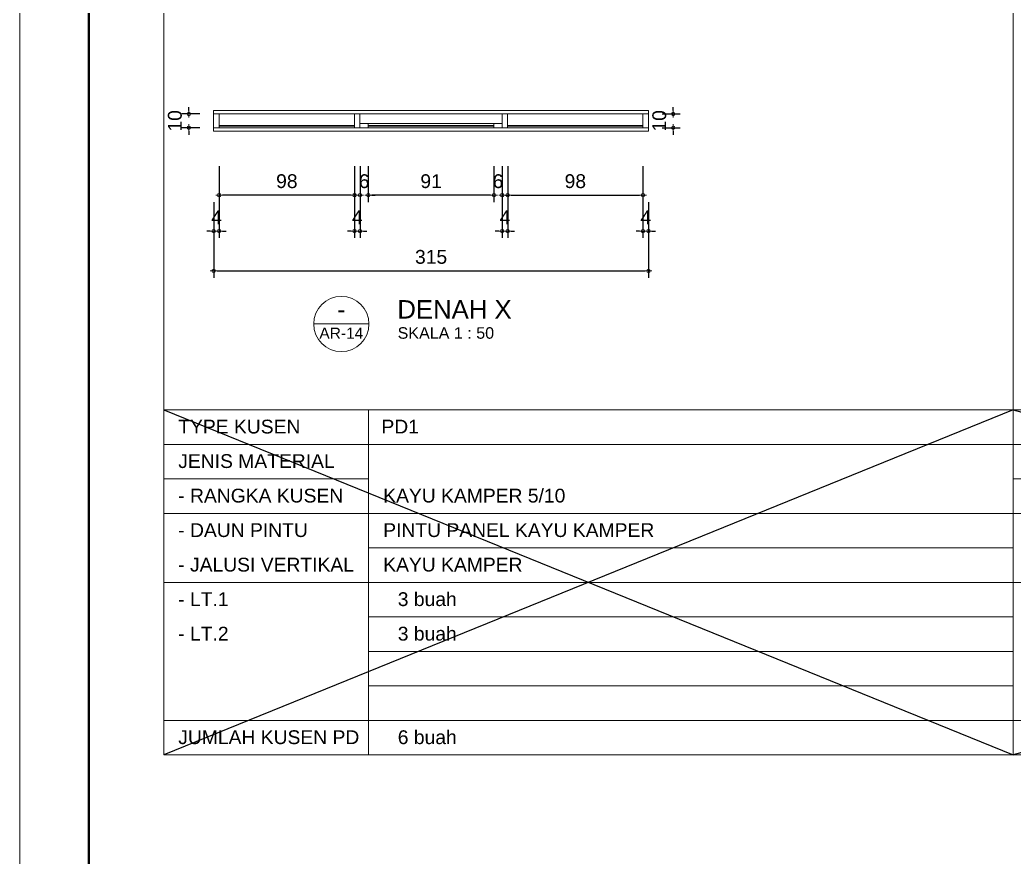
# Model space of a CAD drawing. Header units: inches. Extents: x 249 to 1192, y -18 to 440.
# Drawn here: x 249.22 to 263.62, y 145.44 to 157.57 of the extents above; entities that cross this region are included whole.
import ezdxf
from ezdxf.enums import TextEntityAlignment as Align

# ---------------------------------------------------------------- set-up
doc = ezdxf.new("R2010")
doc.units = ezdxf.units.IN
doc.header["$MEASUREMENT"] = 0
for name, color, linetype, lineweight in [('ars', 11, 'Continuous', 0), ('GRS KOP', 1, 'Continuous', 40), ('KOP', 7, 'Continuous', 20), ('KUSEN', 16, 'Continuous', 15), ('lan', 7, 'Continuous', 15), ('NOT', 7, 'Continuous', 9), ('TEXS', 7, 'Continuous', 9)]:
    doc.layers.add(name, color=color, linetype=linetype, lineweight=lineweight)
doc.layers.add('KOLOM', color=5, linetype='Continuous')
doc.styles.add('S', font='SIMPLEX', dxfattribs={"width": 1.1})
doc.styles.get("Standard").update_dxf_attribs({"font": 'arial.ttf'})
doc.dimstyles.new('SK-50', dxfattribs={"dimtxt": 0.25, "dimasz": 0.1, "dimexe": 0.1, "dimexo": 0, "dimgap": 0.1, "dimtad": 1, "dimdec": 0, "dimlfac": 50, "dimzin": 12, "dimdsep": 46, "dimtxsty": 'Standard', "dimblk": 'BULAT', "dimcen": 0.1, "dimadec": 0, "dimazin": 3, "dimtfac": 1, "dimtdec": 0, "dimtix": 1, "dimtofl": 0, "dimtmove": 0, "dimatfit": 3, "dimldrblk": 'BULAT', "dimfxl": 0, "dimtolj": 1, "dimtzin": 0, "dimarcsym": 0})

# ---------------------------------------------------------------- blocks, each defined once
blk = doc.blocks.new('KOP-ARS')
at = {"layer": 'GRS KOP'}
blk.add_line((1, 54), (1, 1), dxfattribs=at)
at = {"layer": 'KOP'}
blk.add_lwpolyline([(0, 0), (84, 0), (84, 55), (0, 55)], close=True, dxfattribs=at)
for tag, height, p in [('SUKMA', 0.2, (78, 9.9)), ('1:100', 0.25, (81.3, 5.5)), ('1:100', 0.25, (81.3, 4.9)), ('1:100', 0.25, (81.3, 4.3)), ('AR-01', 0.35, (78.15, 2.7)), ('10', 0.35, (81.3, 2.7)), ('2012', 0.35, (81.3, 1.7))]:
    blk.add_attdef(tag, text='', height=height, dxfattribs=at).set_placement(p, align=Align.MIDDLE)
for p in [(73.7, 5.325), (73.7, 4.725), (73.7, 4.125)]:
    blk.add_attdef('-', p, '', height=0.35, dxfattribs=at)
blk = doc.blocks.new('BULAT')
for p, q in [((-1, 0), (1, 0)), ((0, -1), (0, 1))]:
    blk.add_line(p, q)
blk.add_circle((0, 0), 0.5)
blk = doc.blocks.new('*D736')
at = {"layer": 'DEFPOINTS', "color": 0}
for p in [(254.266, 155.453), (256.086, 155.453), (254.266, 155.034)]:
    blk.add_point(p, dxfattribs=at)
at = {"layer": 'TEXS', "color": 0, "lineweight": -2}
for p, q in [((254.266, 155.453), (254.266, 154.934)), ((256.086, 155.453), (256.086, 154.934)), ((256.036, 155.034), (254.316, 155.034))]:
    blk.add_line(p, q, dxfattribs=at)
at = {"layer": 'TEXS', "color": 0, "lineweight": -2, "xscale": 0.05, "yscale": 0.05, "zscale": 0.05}
for p, rotation in [((254.266, 155.034), 179.9999999999739), ((256.086, 155.034), 359.999999999974)]:
    blk.add_blockref('BULAT', p, dxfattribs=dict(at, rotation=rotation))
at = {"layer": 'TEXS', "color": 0, "insert": (255.176, 155.236), "char_height": 0.2, "attachment_point": 5}
blk.add_mtext('\\A1;91', dxfattribs=at)
blk = doc.blocks.new('*D737')
at = {"layer": 'DEFPOINTS', "color": 0}
for p in [(256.286, 155.453), (258.246, 155.453), (258.246, 155.034)]:
    blk.add_point(p, dxfattribs=at)
at = {"layer": 'TEXS', "color": 0, "lineweight": -2}
for p, q in [((256.286, 155.453), (256.286, 154.934)), ((258.246, 155.453), (258.246, 154.934)), ((256.336, 155.034), (258.196, 155.034))]:
    blk.add_line(p, q, dxfattribs=at)
at = {"layer": 'TEXS', "color": 0, "lineweight": -2, "xscale": 0.05, "yscale": 0.05, "zscale": 0.05, "rotation": 180}
blk.add_blockref('BULAT', (256.286, 155.034), dxfattribs=at)
at = {"layer": 'TEXS', "color": 0, "lineweight": -2, "xscale": 0.05, "yscale": 0.05, "zscale": 0.05}
blk.add_blockref('BULAT', (258.246, 155.034), dxfattribs=at)
at = {"layer": 'TEXS', "color": 0, "insert": (257.266, 155.236), "char_height": 0.2, "attachment_point": 5}
blk.add_mtext('\\A1;98', dxfattribs=at)
blk = doc.blocks.new('*D738')
at = {"layer": 'DEFPOINTS', "color": 0}
for p in [(258.526, 156.211), (258.685, 156.211), (258.526, 156.011)]:
    blk.add_point(p, dxfattribs=at)
at = {"layer": 'TEXS', "color": 0, "lineweight": -2}
for p, q in [((258.685, 156.261), (258.685, 156.311)), ((258.526, 156.211), (258.785, 156.211)), ((258.526, 156.011), (258.785, 156.011)), ((258.685, 155.961), (258.685, 155.911))]:
    blk.add_line(p, q, dxfattribs=at)
at = {"layer": 'TEXS', "color": 0, "lineweight": -2, "xscale": 0.05, "yscale": 0.05, "zscale": 0.05}
for p, rotation in [((258.685, 156.211), 270), ((258.685, 156.011), 90)]:
    blk.add_blockref('BULAT', p, dxfattribs=dict(at, rotation=rotation))
at = {"layer": 'TEXS', "color": 0, "insert": (258.483, 156.111), "char_height": 0.2, "attachment_point": 5, "rotation": 90}
blk.add_mtext('\\A1;10', dxfattribs=at)
blk = doc.blocks.new('*D739')
at = {"layer": 'DEFPOINTS', "color": 0}
for p in [(251.666, 156.211), (251.826, 156.211), (251.826, 156.011)]:
    blk.add_point(p, dxfattribs=at)
at = {"layer": 'TEXS', "color": 0, "lineweight": -2}
for p, q in [((251.666, 156.261), (251.666, 156.311)), ((251.826, 156.211), (251.566, 156.211)), ((251.826, 156.011), (251.566, 156.011)), ((251.666, 155.961), (251.666, 155.911))]:
    blk.add_line(p, q, dxfattribs=at)
at = {"layer": 'TEXS', "color": 0, "lineweight": -2, "xscale": 0.05, "yscale": 0.05, "zscale": 0.05}
for p, rotation in [((251.666, 156.211), 270), ((251.666, 156.011), 90)]:
    blk.add_blockref('BULAT', p, dxfattribs=dict(at, rotation=rotation))
at = {"layer": 'TEXS', "color": 0, "insert": (251.464, 156.111), "char_height": 0.2, "attachment_point": 5, "rotation": 90}
blk.add_mtext('\\A1;10', dxfattribs=at)
blk = doc.blocks.new('*D740')
at = {"layer": 'DEFPOINTS', "color": 0}
for p in [(256.086, 155.453), (256.206, 155.453), (256.086, 155.034)]:
    blk.add_point(p, dxfattribs=at)
at = {"layer": 'TEXS', "color": 0, "lineweight": -2}
for p, q in [((256.086, 155.453), (256.086, 154.934)), ((256.206, 155.453), (256.206, 154.934)), ((256.036, 155.034), (255.986, 155.034)), ((256.256, 155.034), (256.306, 155.034))]:
    blk.add_line(p, q, dxfattribs=at)
at = {"layer": 'TEXS', "color": 0, "lineweight": -2, "xscale": 0.05, "yscale": 0.05, "zscale": 0.05}
for p, rotation in [((256.086, 155.034), 359.999999999974), ((256.206, 155.034), 179.9999999999739)]:
    blk.add_blockref('BULAT', p, dxfattribs=dict(at, rotation=rotation))
at = {"layer": 'TEXS', "color": 0, "insert": (256.146, 155.236), "char_height": 0.2, "attachment_point": 5}
blk.add_mtext('\\A1;6', dxfattribs=at)
blk = doc.blocks.new('*D741')
at = {"layer": 'DEFPOINTS', "color": 0}
for p in [(256.206, 154.934), (256.286, 154.934), (256.206, 154.514)]:
    blk.add_point(p, dxfattribs=at)
at = {"layer": 'TEXS', "color": 0, "lineweight": -2}
for p, q in [((256.206, 154.934), (256.206, 154.414)), ((256.286, 154.934), (256.286, 154.414)), ((256.156, 154.514), (256.106, 154.514)), ((256.336, 154.514), (256.386, 154.514))]:
    blk.add_line(p, q, dxfattribs=at)
at = {"layer": 'TEXS', "color": 0, "lineweight": -2, "xscale": 0.05, "yscale": 0.05, "zscale": 0.05}
for p, rotation in [((256.206, 154.514), 359.999999999974), ((256.286, 154.514), 179.9999999999739)]:
    blk.add_blockref('BULAT', p, dxfattribs=dict(at, rotation=rotation))
at = {"layer": 'TEXS', "color": 0, "insert": (256.246, 154.714), "char_height": 0.2, "attachment_point": 5}
blk.add_mtext('\\A1;4', dxfattribs=at)
blk = doc.blocks.new('*D742')
at = {"layer": 'DEFPOINTS', "color": 0}
for p in [(254.146, 155.453), (254.266, 155.453), (254.146, 155.034)]:
    blk.add_point(p, dxfattribs=at)
at = {"layer": 'TEXS', "color": 0, "lineweight": -2}
for p, q in [((254.146, 155.453), (254.146, 154.934)), ((254.266, 155.453), (254.266, 154.934)), ((254.096, 155.034), (254.046, 155.034)), ((254.316, 155.034), (254.366, 155.034))]:
    blk.add_line(p, q, dxfattribs=at)
at = {"layer": 'TEXS', "color": 0, "lineweight": -2, "xscale": 0.05, "yscale": 0.05, "zscale": 0.05}
for p, rotation in [((254.146, 155.034), 359.999999999974), ((254.266, 155.034), 179.9999999999739)]:
    blk.add_blockref('BULAT', p, dxfattribs=dict(at, rotation=rotation))
at = {"layer": 'TEXS', "color": 0, "insert": (254.206, 155.236), "char_height": 0.2, "attachment_point": 5}
blk.add_mtext('\\A1;6', dxfattribs=at)
blk = doc.blocks.new('*D743')
at = {"layer": 'DEFPOINTS', "color": 0}
for p in [(254.066, 154.934), (254.146, 154.934), (254.066, 154.514)]:
    blk.add_point(p, dxfattribs=at)
at = {"layer": 'TEXS', "color": 0, "lineweight": -2}
for p, q in [((254.066, 154.934), (254.066, 154.414)), ((254.146, 154.934), (254.146, 154.414)), ((254.016, 154.514), (253.966, 154.514)), ((254.196, 154.514), (254.246, 154.514))]:
    blk.add_line(p, q, dxfattribs=at)
at = {"layer": 'TEXS', "color": 0, "lineweight": -2, "xscale": 0.05, "yscale": 0.05, "zscale": 0.05}
for p, rotation in [((254.066, 154.514), 359.999999999974), ((254.146, 154.514), 179.9999999999739)]:
    blk.add_blockref('BULAT', p, dxfattribs=dict(at, rotation=rotation))
at = {"layer": 'TEXS', "color": 0, "insert": (254.106, 154.714), "char_height": 0.2, "attachment_point": 5}
blk.add_mtext('\\A1;4', dxfattribs=at)
blk = doc.blocks.new('*D744')
at = {"layer": 'DEFPOINTS', "color": 0}
for p in [(252.106, 155.453), (254.066, 155.453), (252.106, 155.034)]:
    blk.add_point(p, dxfattribs=at)
at = {"layer": 'TEXS', "color": 0, "lineweight": -2}
for p, q in [((252.106, 155.453), (252.106, 154.934)), ((254.066, 155.453), (254.066, 154.934)), ((254.016, 155.034), (252.156, 155.034))]:
    blk.add_line(p, q, dxfattribs=at)
at = {"layer": 'TEXS', "color": 0, "lineweight": -2, "xscale": 0.05, "yscale": 0.05, "zscale": 0.05}
for p, rotation in [((252.106, 155.034), 179.9999999999739), ((254.066, 155.034), 359.999999999974)]:
    blk.add_blockref('BULAT', p, dxfattribs=dict(at, rotation=rotation))
at = {"layer": 'TEXS', "color": 0, "insert": (253.086, 155.236), "char_height": 0.2, "attachment_point": 5}
blk.add_mtext('\\A1;98', dxfattribs=at)
blk = doc.blocks.new('*D745')
at = {"layer": 'DEFPOINTS', "color": 0}
for p in [(252.026, 154.934), (252.106, 154.934), (252.026, 154.514)]:
    blk.add_point(p, dxfattribs=at)
at = {"layer": 'TEXS', "color": 0, "lineweight": -2}
for p, q in [((252.026, 154.934), (252.026, 154.414)), ((252.106, 154.934), (252.106, 154.414)), ((251.976, 154.514), (251.926, 154.514)), ((252.156, 154.514), (252.206, 154.514))]:
    blk.add_line(p, q, dxfattribs=at)
at = {"layer": 'TEXS', "color": 0, "lineweight": -2, "xscale": 0.05, "yscale": 0.05, "zscale": 0.05}
for p, rotation in [((252.026, 154.514), 359.999999999974), ((252.106, 154.514), 179.9999999999739)]:
    blk.add_blockref('BULAT', p, dxfattribs=dict(at, rotation=rotation))
at = {"layer": 'TEXS', "color": 0, "insert": (252.066, 154.714), "char_height": 0.2, "attachment_point": 5}
blk.add_mtext('\\A1;4', dxfattribs=at)
blk = doc.blocks.new('*D746')
at = {"layer": 'DEFPOINTS', "color": 0}
for p in [(258.246, 154.934), (258.326, 154.934), (258.246, 154.514)]:
    blk.add_point(p, dxfattribs=at)
at = {"layer": 'TEXS', "color": 0, "lineweight": -2}
for p, q in [((258.246, 154.934), (258.246, 154.414)), ((258.326, 154.934), (258.326, 154.414)), ((258.196, 154.514), (258.146, 154.514)), ((258.376, 154.514), (258.426, 154.514))]:
    blk.add_line(p, q, dxfattribs=at)
at = {"layer": 'TEXS', "color": 0, "lineweight": -2, "xscale": 0.05, "yscale": 0.05, "zscale": 0.05}
for p, rotation in [((258.246, 154.514), 359.999999999974), ((258.326, 154.514), 179.9999999999739)]:
    blk.add_blockref('BULAT', p, dxfattribs=dict(at, rotation=rotation))
at = {"layer": 'TEXS', "color": 0, "insert": (258.286, 154.714), "char_height": 0.2, "attachment_point": 5}
blk.add_mtext('\\A1;4', dxfattribs=at)
blk = doc.blocks.new('*D747')
at = {"layer": 'DEFPOINTS', "color": 0}
for p in [(252.026, 154.934), (258.326, 154.934), (258.326, 153.937)]:
    blk.add_point(p, dxfattribs=at)
at = {"layer": 'TEXS', "color": 0, "lineweight": -2}
for p, q in [((252.026, 154.934), (252.026, 153.837)), ((258.326, 154.934), (258.326, 153.837)), ((252.076, 153.937), (258.276, 153.937))]:
    blk.add_line(p, q, dxfattribs=at)
at = {"layer": 'TEXS', "color": 0, "lineweight": -2, "xscale": 0.05, "yscale": 0.05, "zscale": 0.05, "rotation": 180}
blk.add_blockref('BULAT', (252.026, 153.937), dxfattribs=at)
at = {"layer": 'TEXS', "color": 0, "lineweight": -2, "xscale": 0.05, "yscale": 0.05, "zscale": 0.05}
blk.add_blockref('BULAT', (258.326, 153.937), dxfattribs=at)
at = {"layer": 'TEXS', "color": 0, "insert": (255.176, 154.139), "char_height": 0.2, "attachment_point": 5}
blk.add_mtext('\\A1;315', dxfattribs=at)
blk = doc.blocks.new('Ndtpd')
blk.add_line((0.747, 0), (-0.747, 0))
blk.add_circle((0, 0), 0.747)
at = {"color": 10, "style": 'S', "width": 1.1, "flags": 4}
blk.add_attdef('NO', text='', height=0.5, dxfattribs=at).set_placement((0, 0.148), align=Align.CENTER)
blk.add_attdef('NDTPD', (1.516, 0.148), '', height=0.5, dxfattribs=at)
at = {"color": 5, "style": 'S', "width": 1.1, "flags": 4}
blk.add_attdef('NOLBR', text='', height=0.3, dxfattribs=at).set_placement((0, -0.398), align=Align.CENTER)
blk.add_attdef('SKALA', (1.523, -0.398), '', height=0.3, dxfattribs=at)

msp = doc.modelspace()

# ---------------------------------------------------------------- linework, layer by layer
at = {"layer": 'ars'}
for points in [[(254.0655, 156.0362), (252.1055, 156.0362), (252.1055, 156.0462), (254.0655, 156.0462)], [(256.0855, 156.0362), (254.2655, 156.0362), (254.2655, 156.0462), (256.0855, 156.0462)], [(258.2455, 156.0362), (256.2855, 156.0362), (256.2855, 156.0462), (258.2455, 156.0462)]]:
    msp.add_lwpolyline(points, close=True, dxfattribs=at)
at = {"layer": 'KOLOM', "color": 0}
for p, q in [((251.3016, 151.9242), (263.6083, 146.9242)), ((263.6083, 151.9242), (251.3016, 146.9242)), ((263.6083, 151.9242), (282.1693, 146.9242)), ((282.1693, 151.9242), (263.6083, 146.9242))]:
    msp.add_line(p, q, dxfattribs=at)
at = {"layer": 'KUSEN'}
for points in [[(252.0255, 156.2112), (258.3255, 156.2112), (258.3255, 156.0112), (252.0255, 156.0112)], [(252.0255, 156.2112), (252.1055, 156.2112), (252.1055, 156.0112), (252.0255, 156.0112)], [(254.1455, 156.2112), (254.0655, 156.2112), (254.0655, 156.0112), (254.1455, 156.0112)], [(256.2055, 156.2112), (256.2855, 156.2112), (256.2855, 156.0112), (256.2055, 156.0112)], [(258.2455, 156.2112), (258.3255, 156.2112), (258.3255, 156.0112), (258.2455, 156.0112)], [(254.1455, 156.0112), (254.1455, 156.0712), (254.2655, 156.0712), (254.2655, 156.0112)], [(254.2655, 156.0712), (256.0855, 156.0712), (256.0855, 156.0112), (254.2655, 156.0112)], [(256.0855, 156.0112), (256.0855, 156.0712), (256.2055, 156.0712), (256.2055, 156.0112)]]:
    msp.add_lwpolyline(points, close=True, dxfattribs=at)
at = {"layer": 'lan', "ltscale": 0.1}
msp.add_lwpolyline([(252.0255, 156.2612), (258.3255, 156.2612), (258.3255, 155.9612), (252.0255, 155.9612)], close=True, dxfattribs=at)
at = {"layer": 'TEXS'}
for p, q in [((251.3016, 151.9242), (263.6083, 151.9242)), ((254.2714, 151.9242), (254.2714, 146.9242)), ((263.6083, 151.9242), (282.1693, 151.9242)), ((251.3016, 151.4242), (263.6083, 151.4242)), ((263.6083, 151.4242), (282.1693, 151.4242)), ((251.3016, 150.9242), (254.2714, 150.9242)), ((263.6083, 150.9242), (266.578, 150.9242)), ((251.3016, 150.4242), (254.2714, 150.4242)), ((254.2714, 150.4242), (263.6083, 150.4242)), ((263.6083, 150.4242), (266.578, 150.4242)), ((254.2714, 149.9242), (263.6083, 149.9242)), ((251.3016, 149.4242), (263.6083, 149.4242)), ((263.6083, 149.4242), (282.1693, 149.4242)), ((254.2714, 148.9242), (263.6083, 148.9242)), ((254.2714, 148.9242), (263.6083, 148.9242)), ((254.2714, 148.4242), (263.6083, 148.4242)), ((254.2714, 147.9242), (263.6083, 147.9242)), ((251.3016, 147.4242), (263.6083, 147.4242)), ((263.6083, 147.4242), (282.1693, 147.4242))]:
    msp.add_line(p, q, dxfattribs=at)
for points in [[(251.3016, 146.9242), (263.6083, 146.9242), (263.6083, 166.9609), (251.3016, 166.9609)], [(263.6083, 146.9242), (282.1693, 146.9242), (282.1693, 166.9609), (263.6083, 166.9609)]]:
    msp.add_lwpolyline(points, close=True, dxfattribs=at)

# ---------------------------------------------------------------- block references
at = {"layer": 'KOP'}
msp.add_blockref('KOP-ARS', (249.2179, 115.4885), dxfattribs=at)
at = {"layer": 'NOT', "lineweight": 0}
ref = msp.add_blockref('Ndtpd', (253.8755, 153.1682), dxfattribs=dict(at, xscale=0.5354752342703932, yscale=0.5354752342703932, zscale=0.5354752342703932))
ref.add_attrib('NO', '-', dxfattribs={"layer": '0', "height": 0.2667, "flags": 4}).set_placement((253.8753, 153.2472), align=Align.CENTER)
ref.add_attrib('NDTPD', 'DENAH X', (254.6873, 153.2472), dxfattribs={"layer": '0', "height": 0.26667, "flags": 4})
ref.add_attrib('NOLBR', 'AR-14', dxfattribs={"layer": '0', "height": 0.16064, "flags": 4}).set_placement((253.8753, 152.9548), align=Align.CENTER)
ref.add_attrib('SKALA', 'SKALA 1 : 50', (254.6912, 152.9548), dxfattribs={"layer": '0', "height": 0.166667, "flags": 4})

# ---------------------------------------------------------------- texts
at = {"layer": 'lan', "color": 4, "char_height": 0.2, "attachment_point": 1}
for s, insert in [('TYPE KUSEN', (251.5125, 151.7819)), ('PD1', (254.4565, 151.7819)), ('JENIS MATERIAL', (251.5125, 151.2819)), ('{\\fArial|b0|i0|c238|p34;- RANGKA }KUSEN', (251.5125, 150.7819)), ('\\A1;KAYU KAMPER 5/10', (254.4823, 150.7819)), ('{\\fArial|b0|i0|c238|p34;- }DAUN PINTU', (251.5125, 150.2819)), ('\\A1;PINTU PANEL {\\fArial|b0|i0|c238|p34;KAYU KAMPER}', (254.4823, 150.2819)), ('- JALUSI VERTIKAL', (251.5125, 149.7819)), ('\\A1;{\\fArial|b0|i0|c238|p34;KAYU KAMPER }', (254.4823, 149.7819)), ('{\\fArial|b0|i0|c238|p34;- }LT.1', (251.5125, 149.2819)), ('\\A1;3 buah', (254.6932, 149.2819)), ('{\\fArial|b0|i0|c238|p34;- }LT.2', (251.5125, 148.7819)), ('\\A1;3 buah', (254.6932, 148.7819)), ('{\\fArial|b0|i0|c238|p34;JUMLAH KUSEN }PD', (251.5125, 147.2819)), ('\\A1;6 buah', (254.6932, 147.2819))]:
    msp.add_mtext(s, dxfattribs=dict(at, insert=insert))

# ---------------------------------------------------------------- dimensions: what is measured, and where the dimension line sits
at = {"layer": 'TEXS'}
for base, p1, p2, angle, picture, middle in [((251.6658, 156.2112), (251.8255, 156.0112), (251.8255, 156.2112), 90, '*D739', (251.6658, 156.1112)), ((258.6853, 156.2112), (258.5255, 156.0112), (258.5255, 156.2112), 90, '*D738', (258.6853, 156.1112)), ((252.1055, 155.0338), (254.0655, 155.4533), (252.1055, 155.4533), 180, '*D744', (253.0855, 155.0338)), ((254.1455, 155.0338), (254.2655, 155.4533), (254.1455, 155.4533), 180, '*D742', (254.2055, 155.0338)), ((254.2655, 155.0338), (256.0855, 155.4533), (254.2655, 155.4533), 180, '*D736', (255.1755, 155.0338)), ((256.0855, 155.0338), (256.2055, 155.4533), (256.0855, 155.4533), 180, '*D740', (256.1455, 155.0338)), ((252.0255, 154.5142), (252.1055, 154.9338), (252.0255, 154.9338), 180, '*D745', (252.0655, 154.5142)), ((254.0655, 154.5142), (254.1455, 154.9338), (254.0655, 154.9338), 180, '*D743', (254.1055, 154.5142)), ((256.2055, 154.5142), (256.2855, 154.9338), (256.2055, 154.9338), 180, '*D741', (256.2455, 154.5142)), ((258.2455, 154.5142), (258.3255, 154.9338), (258.2455, 154.9338), 180, '*D746', (258.2855, 154.5142))]:
    dim = msp.add_linear_dim(base=base, p1=p1, p2=p2, angle=angle, dimstyle='SK-50', override={"dimtxt": 0.2, "dimasz": 0.05}, dxfattribs=at)
    dim.commit()
    dim.dimension.update_dxf_attribs({"geometry": picture, "text_midpoint": middle, "dimtype": 160})
dim = msp.add_linear_dim(base=(258.2455, 155.0338), p1=(256.2855, 155.4533), p2=(258.2455, 155.4533), dimstyle='SK-50', override={"dimtxt": 0.2, "dimasz": 0.05}, dxfattribs=at)
dim.commit()
dim.dimension.update_dxf_attribs({"geometry": '*D737', "text_midpoint": (257.2655, 155.2359)})
dim = msp.add_linear_dim(base=(258.3255, 153.9369), p1=(252.0255, 154.9338), p2=(258.3255, 154.9338), dimstyle='SK-50', override={"dimtxt": 0.2, "dimasz": 0.05}, dxfattribs=at)
dim.commit()
dim.dimension.update_dxf_attribs({"geometry": '*D747', "text_midpoint": (255.1755, 153.9369), "dimtype": 160})

doc.saveas('drawing.dxf')
